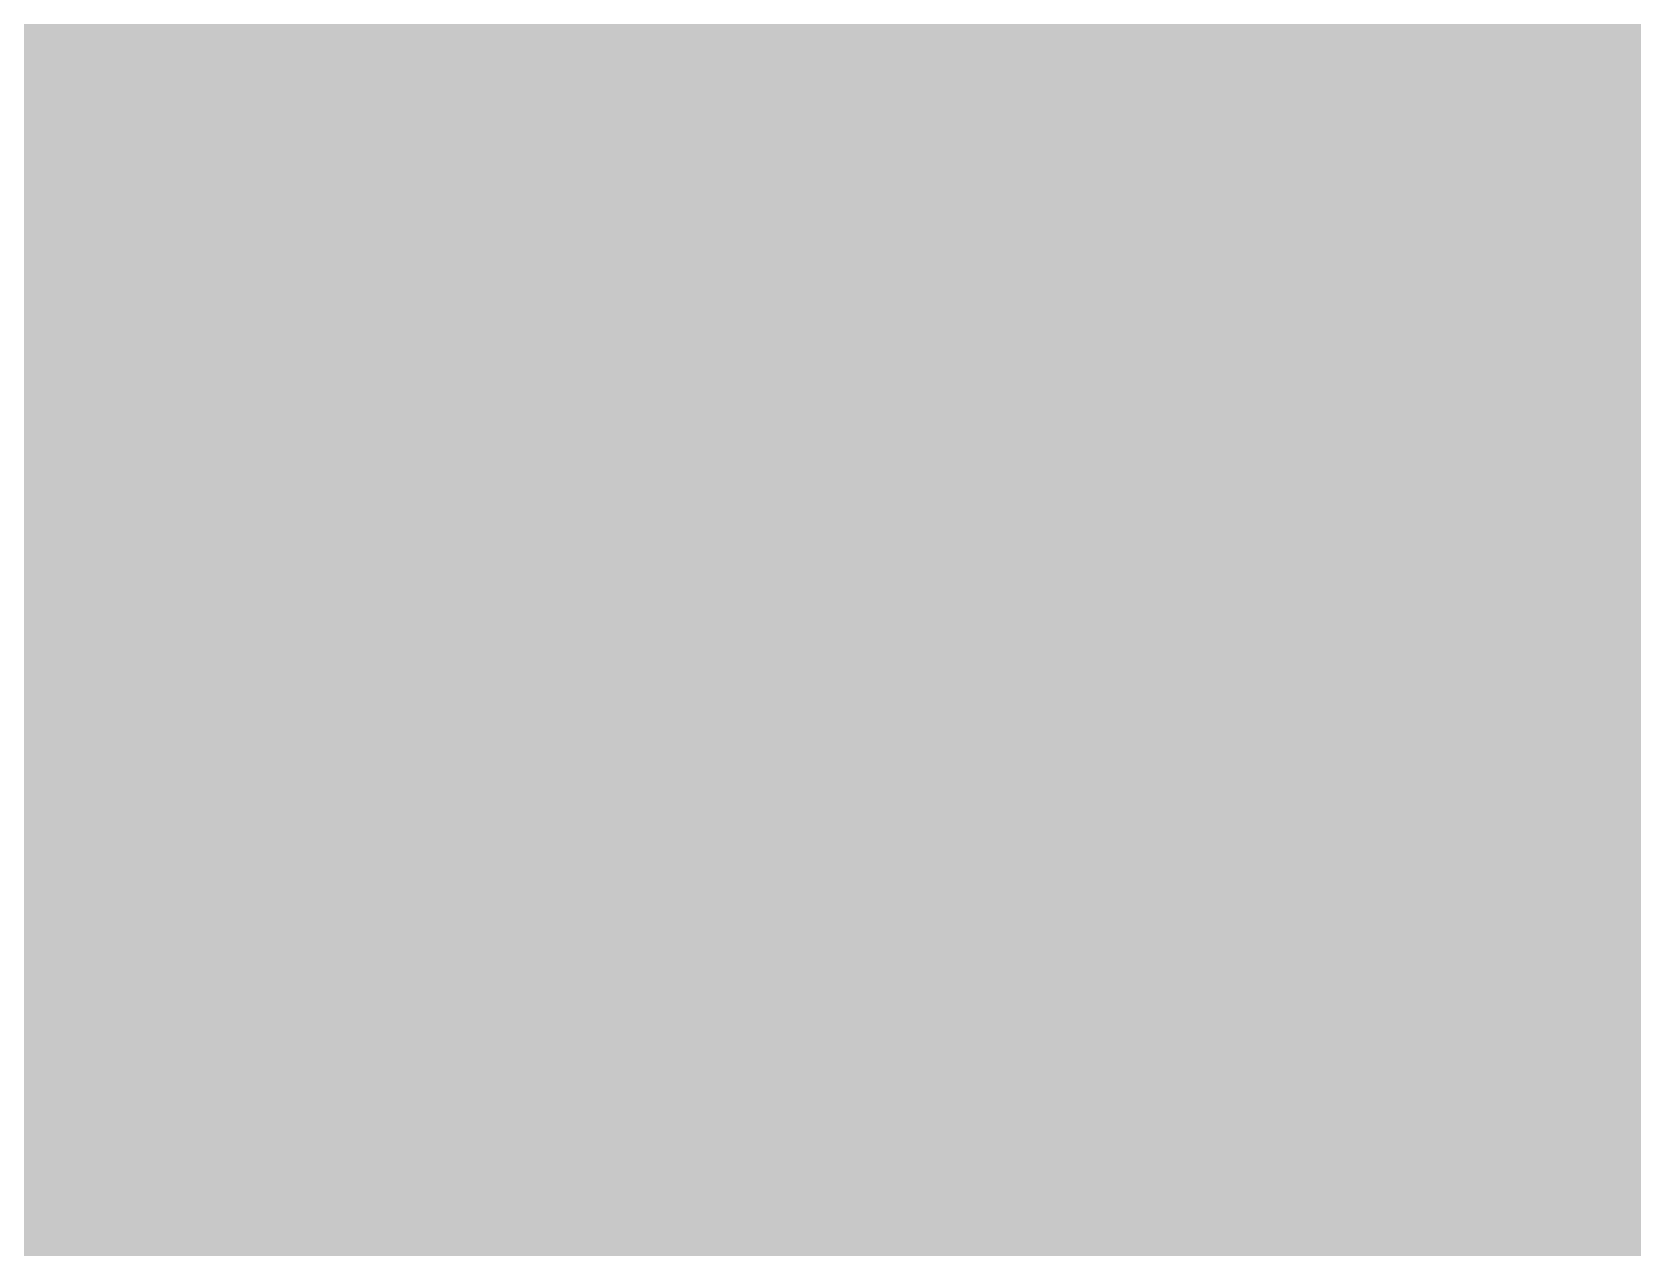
# Model space of a CAD drawing. Header units: inches. Extents: x 1 to 35.5, y 1 to 35.6.
# Drawn here: x 10.3845 to 10.5036, y 9.0981 to 9.1885 of the extents above; entities that cross this region are included whole.
import ezdxf

# ---------------------------------------------------------------- set-up
doc = ezdxf.new("R2010")
doc.units = ezdxf.units.IN
for name, color, linetype in [('Bottom Layer', 76, 'Continuous'), ('Bottom Layer 1', 5, 'Continuous'), ('Bottom Solder', 6, 'Continuous'), ('Mechanical 2', 216, 'Continuous'), ('Mechanical 4', 56, 'Continuous'), ('Top Layer', 16, 'Continuous'), ('Top Layer 1', 1, 'Continuous')]:
    doc.layers.add(name, color=color, linetype=linetype)

# ---------------------------------------------------------------- blocks, each defined once
blk = doc.blocks.new('SOIC_8_B_34')
at = {"layer": 'Bottom Solder'}
blk.add_hatch(color=6, dxfattribs=at).paths.add_polyline_path([(-1.85, -1.455), (-1.85, -2.355), (-3.6, -2.355), (-3.6, -1.455)])
at = {"layer": 'Mechanical 4'}
blk.add_lwpolyline([(-2, 2.5, 0.25, 0.25, 0), (-2, -2.5, 0.25, 0.25, 0)], format="xyseb", dxfattribs=at)

msp = doc.modelspace()

# ---------------------------------------------------------------- hatches: boundary and pattern name
at = {"layer": 'Bottom Layer'}
h = msp.add_hatch(color=76, dxfattribs=at)
edge = h.paths.add_edge_path()
edge.add_arc((10.1, 9.5), 0.4, 0, 360)
at = {"layer": 'Bottom Layer 1'}
h = msp.add_hatch(color=5, dxfattribs=at)
edge = h.paths.add_edge_path()
edge.add_arc((10.1, 9.5), 0.4, 0, 360)
for points in [[(10.52793, 9.02481), (10.50215, 9.04783), (10.47415, 9.06755), (10.44395, 9.08396), (10.41153, 9.09706), (10.37689, 9.10686), (10.34005, 9.11335), (10.30099, 9.11654), (10.25971, 9.11642), (10.21623, 9.11299), (10.17052, 9.10626), (10.49507, 9.56264), (10.5041, 9.5114), (10.52611, 9.41831), (10.53909, 9.37646), (10.55339, 9.33773), (10.569, 9.30212), (10.58594, 9.26964), (10.60419, 9.24028), (10.62376, 9.21405), (10.64465, 9.19094)], [(10.55287, 9.28271), (10.58059, 9.2564), (10.60718, 9.23403), (10.63264, 9.21561), (10.65697, 9.20112), (10.68016, 9.19059), (10.70223, 9.18399), (10.72317, 9.18134), (10.74299, 9.18263), (10.76167, 9.18786), (10.77922, 9.19704), (10.46614, 8.98154), (10.47647, 8.99118), (10.48273, 9.00278), (10.48492, 9.01634), (10.48306, 9.03186), (10.47713, 9.04935), (10.46713, 9.0688), (10.45307, 9.09021), (10.43495, 9.11359), (10.41276, 9.13893), (10.38651, 9.16623)]]:
    msp.add_hatch(color=5, dxfattribs=at).paths.add_polyline_path(points)
at = {"layer": 'Top Layer'}
h = msp.add_hatch(color=16, dxfattribs=at)
edge = h.paths.add_edge_path()
edge.add_arc((10.1, 9.5), 0.4, 0, 360)
at = {"layer": 'Top Layer 1'}
h = msp.add_hatch(color=1, dxfattribs=at)
edge = h.paths.add_edge_path()
edge.add_arc((10.1, 9.5), 0.4, 0, 360)

# ---------------------------------------------------------------- linework, layer by layer
at = {"layer": 'Bottom Layer 1'}
msp.add_lwpolyline([(10.19416, 9.5, 0.2, 0.2, 0), (11.12348, 8.57068, 0.2, 0.2, 0)], format="xyseb", dxfattribs=at)
at = {"layer": 'Mechanical 2'}
msp.add_lwpolyline([(35.125, 18.125, 0.25, 0.25, 1), (1.125, 18.125, 0.25, 0.25, 1)], format="xyseb", close=True, dxfattribs=at)

# ---------------------------------------------------------------- block references
at = {"rotation": 125}
msp.add_blockref('SOIC_8_B_34', (8, 9.7), dxfattribs=at)

doc.saveas('drawing.dxf')
